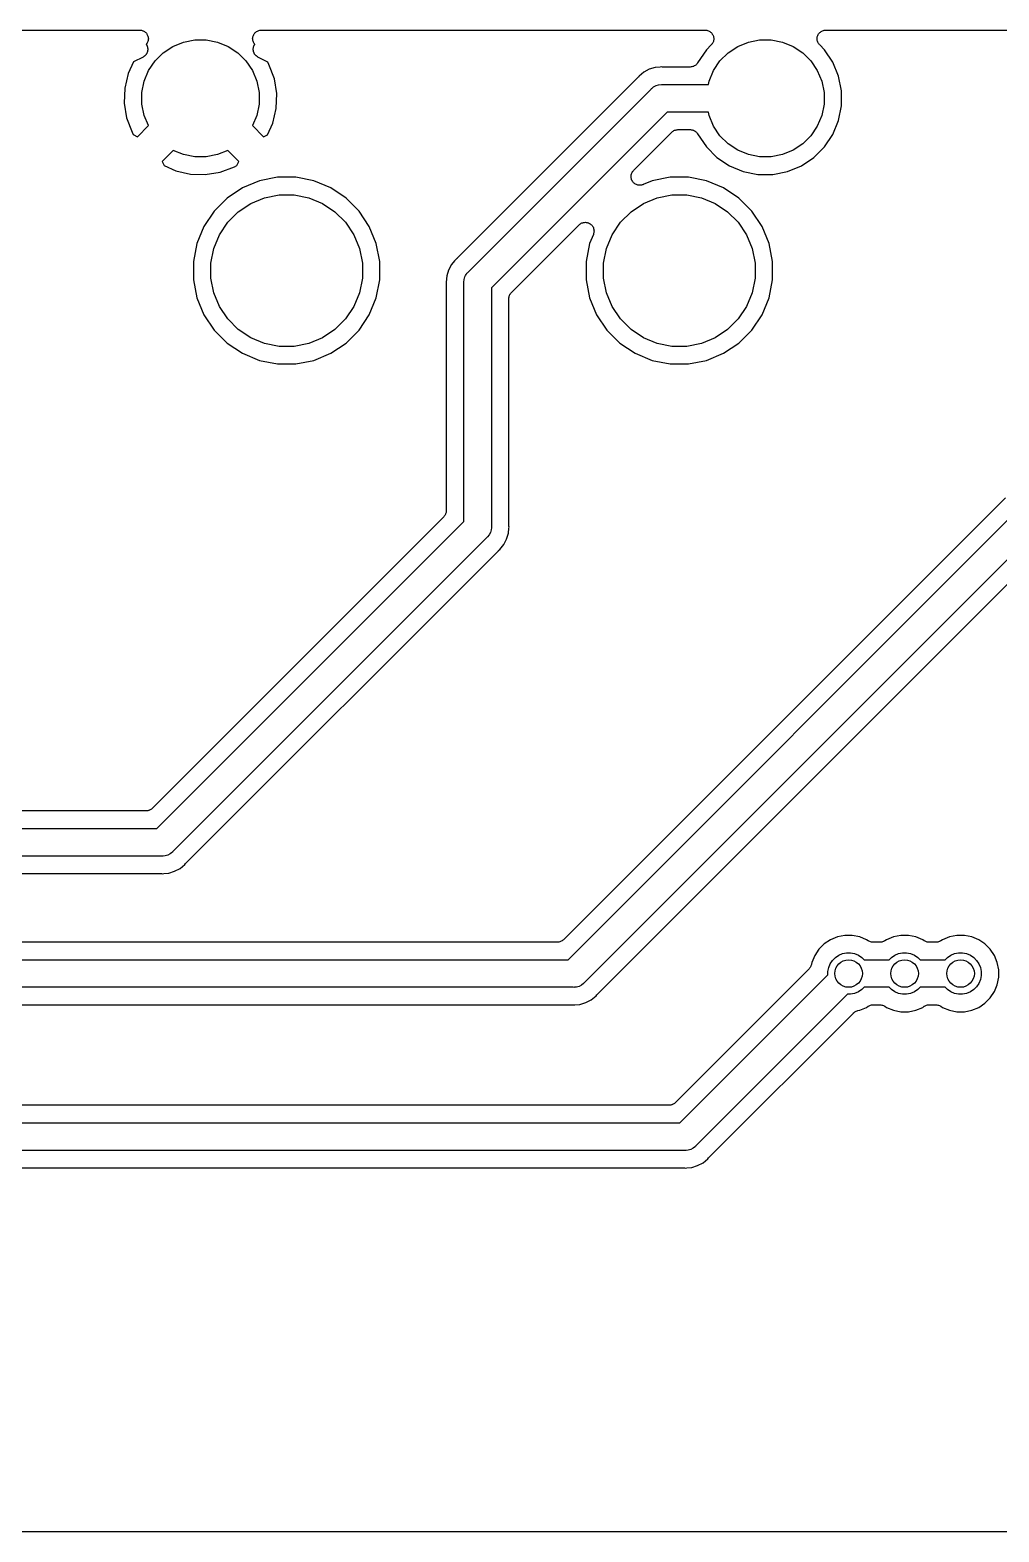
# Model space of a CAD drawing. Extents: x 76.5 to 144, y -85.9 to -59.9.
# Drawn here: x 113.64 to 127.7, y -85.9 to -64.1 of the extents above; entities that cross this region are included whole.
import ezdxf

# ---------------------------------------------------------------- set-up
doc = ezdxf.new("R2010")
doc.units = 0
doc.layers.add('BLACK', color=7, linetype='CONTINUOUS')

msp = doc.modelspace()

# ---------------------------------------------------------------- linework, layer by layer
at = {"layer": 'BLACK', "linetype": 'CONTINUOUS'}
for p, q in [((112.487, -64.103), (115.226, -64.103)), ((115.226, -64.103), (115.227, -64.103)), ((115.227, -64.103), (115.227, -64.103)), ((115.227, -64.103), (115.227, -64.103)), ((115.227, -64.103), (115.227, -64.103)), ((115.227, -64.103), (115.24, -64.1044)), ((115.24, -64.1044), (115.252, -64.1057)), ((115.252, -64.1057), (115.252, -64.1058)), ((115.252, -64.1058), (115.252, -64.1058)), ((115.252, -64.1058), (115.264, -64.1095)), ((115.264, -64.1095), (115.275, -64.1131)), ((115.275, -64.1131), (115.275, -64.1132)), ((115.275, -64.1132), (115.276, -64.1133)), ((115.276, -64.1133), (115.286, -64.1192)), ((115.286, -64.1192), (115.297, -64.125)), ((115.297, -64.125), (115.297, -64.1251)), ((115.297, -64.1251), (115.297, -64.1252)), ((115.297, -64.1252), (115.307, -64.1332)), ((115.307, -64.1332), (115.316, -64.1408)), ((115.316, -64.1408), (115.316, -64.141)), ((115.316, -64.141), (115.316, -64.1411)), ((115.316, -64.1411), (115.324, -64.1507)), ((115.324, -64.1507), (115.332, -64.1601)), ((115.337, -64.2901), (115.331, -64.3006)), ((115.332, -64.1601), (115.332, -64.1603)), ((115.332, -64.1603), (115.332, -64.1605)), ((115.332, -64.1605), (115.337, -64.1712)), ((115.337, -64.1712), (115.343, -64.182)), ((115.343, -64.2792), (115.337, -64.2901)), ((115.343, -64.182), (115.343, -64.1822)), ((115.343, -64.1822), (115.343, -64.1824)), ((115.343, -64.1824), (115.347, -64.1941)), ((115.346, -64.2674), (115.343, -64.2788)), ((115.343, -64.2788), (115.343, -64.279)), ((115.343, -64.279), (115.343, -64.2792)), ((115.35, -64.2555), (115.346, -64.2674)), ((115.347, -64.1941), (115.35, -64.2058)), ((115.35, -64.2058), (115.35, -64.206)), ((115.35, -64.206), (115.35, -64.2062)), ((115.35, -64.2062), (115.351, -64.2183)), ((115.351, -64.2431), (115.35, -64.2551)), ((115.35, -64.2551), (115.35, -64.2553)), ((115.35, -64.2553), (115.35, -64.2555)), ((115.351, -64.2183), (115.353, -64.2304)), ((115.353, -64.2309), (115.351, -64.2431)), ((115.353, -64.2304), (115.353, -64.2307)), ((115.353, -64.2307), (115.353, -64.2309)), ((115.707, -64.3407), (115.862, -64.2767)), ((115.862, -64.2767), (116.026, -64.244)), ((116.026, -64.244), (116.194, -64.244)), ((116.194, -64.244), (116.358, -64.2767)), ((116.358, -64.2767), (116.513, -64.3407)), ((116.867, -64.2287), (116.869, -64.2166)), ((116.867, -64.2289), (116.867, -64.2287)), ((116.867, -64.2291), (116.867, -64.2289)), ((116.869, -64.2412), (116.867, -64.2291)), ((116.869, -64.2166), (116.87, -64.2045)), ((116.87, -64.2534), (116.869, -64.2412)), ((116.87, -64.204), (116.874, -64.1925)), ((116.87, -64.2043), (116.87, -64.204)), ((116.87, -64.2045), (116.87, -64.2043)), ((116.87, -64.2536), (116.87, -64.2534)), ((116.87, -64.2538), (116.87, -64.2536)), ((116.873, -64.2653), (116.87, -64.2538)), ((116.877, -64.2772), (116.873, -64.2653)), ((116.874, -64.1925), (116.877, -64.1808)), ((116.877, -64.1806), (116.878, -64.1804)), ((116.877, -64.1808), (116.877, -64.1806)), ((116.877, -64.2774), (116.877, -64.2772)), ((116.877, -64.2776), (116.877, -64.2774)), ((116.882, -64.2884), (116.877, -64.2776)), ((116.878, -64.1804), (116.883, -64.1697)), ((116.888, -64.2992), (116.882, -64.2884)), ((116.883, -64.1697), (116.889, -64.159)), ((116.889, -64.1586), (116.897, -64.1492)), ((116.889, -64.1588), (116.889, -64.1586)), ((116.889, -64.159), (116.889, -64.1588)), ((116.897, -64.1492), (116.905, -64.1399)), ((116.905, -64.1396), (116.915, -64.1319)), ((116.905, -64.1397), (116.905, -64.1396)), ((116.905, -64.1399), (116.905, -64.1397)), ((116.915, -64.1319), (116.924, -64.1242)), ((116.924, -64.1241), (116.925, -64.124)), ((116.924, -64.1242), (116.924, -64.1241)), ((116.925, -64.124), (116.935, -64.1183)), ((116.935, -64.1183), (116.946, -64.1126)), ((116.946, -64.1124), (116.958, -64.109)), ((116.946, -64.1125), (116.946, -64.1124)), ((116.946, -64.1126), (116.946, -64.1125)), ((116.958, -64.109), (116.97, -64.1054)), ((116.97, -64.1053), (116.982, -64.1042)), ((116.97, -64.1054), (116.97, -64.1053)), ((116.97, -64.1054), (116.97, -64.1054)), ((116.982, -64.1042), (116.994, -64.103)), ((116.994, -64.103), (123.433, -64.103)), ((123.433, -64.103), (123.434, -64.103)), ((123.434, -64.103), (123.434, -64.103)), ((123.434, -64.103), (123.434, -64.103)), ((123.434, -64.103), (123.435, -64.103)), ((123.435, -64.103), (123.447, -64.1044)), ((123.447, -64.1044), (123.459, -64.1057)), ((123.459, -64.1057), (123.459, -64.1058)), ((123.459, -64.1058), (123.46, -64.1058)), ((123.46, -64.1058), (123.471, -64.1095)), ((123.471, -64.1095), (123.483, -64.1131)), ((123.483, -64.1131), (123.483, -64.1132)), ((123.483, -64.1132), (123.483, -64.1133)), ((123.483, -64.1133), (123.494, -64.1192)), ((123.494, -64.1192), (123.504, -64.125)), ((123.504, -64.125), (123.505, -64.1251)), ((123.505, -64.1251), (123.505, -64.1252)), ((123.505, -64.1252), (123.514, -64.133)), ((123.514, -64.133), (123.524, -64.1408)), ((123.524, -64.1408), (123.524, -64.141)), ((123.524, -64.141), (123.524, -64.1411)), ((123.524, -64.1411), (123.531, -64.1505)), ((123.531, -64.1505), (123.539, -64.1601)), ((123.539, -64.1601), (123.539, -64.1603)), ((123.539, -64.1603), (123.539, -64.1605)), ((123.539, -64.1605), (123.545, -64.1712)), ((123.544, -64.2901), (123.539, -64.3006)), ((123.55, -64.2792), (123.544, -64.2901)), ((123.545, -64.1712), (123.551, -64.182)), ((123.554, -64.2673), (123.55, -64.2788)), ((123.55, -64.2788), (123.55, -64.279)), ((123.55, -64.279), (123.55, -64.2792)), ((123.551, -64.182), (123.551, -64.1822)), ((123.551, -64.1822), (123.551, -64.1824)), ((123.551, -64.1824), (123.554, -64.1941)), ((123.554, -64.1941), (123.558, -64.2058)), ((123.558, -64.2555), (123.554, -64.2673)), ((123.558, -64.2058), (123.558, -64.206)), ((123.558, -64.206), (123.558, -64.2062)), ((123.558, -64.2062), (123.559, -64.2183)), ((123.559, -64.243), (123.558, -64.2551)), ((123.558, -64.2551), (123.558, -64.2553)), ((123.558, -64.2553), (123.558, -64.2555)), ((123.559, -64.2183), (123.56, -64.2304)), ((123.56, -64.2309), (123.559, -64.243)), ((123.56, -64.2304), (123.56, -64.2307)), ((123.56, -64.2307), (123.56, -64.2309)), ((123.907, -64.3407), (124.062, -64.2767)), ((124.062, -64.2767), (124.226, -64.244)), ((124.226, -64.244), (124.394, -64.244)), ((124.394, -64.244), (124.558, -64.2767)), ((124.558, -64.2767), (124.713, -64.3407)), ((125.06, -64.2287), (125.061, -64.2166)), ((125.06, -64.2289), (125.06, -64.2287)), ((125.06, -64.2291), (125.06, -64.2289)), ((125.061, -64.2412), (125.06, -64.2291)), ((125.061, -64.2166), (125.062, -64.2045)), ((125.062, -64.2534), (125.061, -64.2412)), ((125.062, -64.2045), (125.063, -64.2043)), ((125.062, -64.2536), (125.062, -64.2534)), ((125.062, -64.2538), (125.062, -64.2536)), ((125.066, -64.2653), (125.062, -64.2538)), ((125.063, -64.204), (125.066, -64.1925)), ((125.063, -64.2043), (125.063, -64.204)), ((125.066, -64.1925), (125.07, -64.1808)), ((125.069, -64.2772), (125.066, -64.2653)), ((125.069, -64.2774), (125.069, -64.2772)), ((125.069, -64.2776), (125.069, -64.2774)), ((125.075, -64.2884), (125.069, -64.2776)), ((125.07, -64.1804), (125.076, -64.1697)), ((125.07, -64.1806), (125.07, -64.1804)), ((125.07, -64.1808), (125.07, -64.1806)), ((125.08, -64.2992), (125.075, -64.2884)), ((125.076, -64.1697), (125.082, -64.159)), ((125.082, -64.1586), (125.09, -64.1492)), ((125.082, -64.1588), (125.082, -64.1586)), ((125.082, -64.159), (125.082, -64.1588)), ((125.09, -64.1492), (125.097, -64.1399)), ((125.097, -64.1399), (125.098, -64.1397)), ((125.098, -64.1396), (125.107, -64.1319)), ((125.098, -64.1397), (125.098, -64.1396)), ((125.107, -64.1319), (125.117, -64.1242)), ((125.117, -64.124), (125.128, -64.1183)), ((125.117, -64.1241), (125.117, -64.124)), ((125.117, -64.1242), (125.117, -64.1241)), ((125.128, -64.1183), (125.139, -64.1126)), ((125.139, -64.1124), (125.151, -64.109)), ((125.139, -64.1125), (125.139, -64.1124)), ((125.139, -64.1126), (125.139, -64.1125)), ((125.151, -64.109), (125.162, -64.1054)), ((125.162, -64.1054), (125.163, -64.1053)), ((125.162, -64.1054), (125.162, -64.1054)), ((125.163, -64.1053), (125.175, -64.1042)), ((125.175, -64.1042), (125.187, -64.103)), ((125.187, -64.103), (127.926, -64.103)), ((115.276, -64.4943), (115.137, -64.5662)), ((115.282, -64.4907), (115.276, -64.4943)), ((115.288, -64.4875), (115.282, -64.4907)), ((115.292, -64.4839), (115.288, -64.4875)), ((115.297, -64.4808), (115.292, -64.4839)), ((115.302, -64.4762), (115.297, -64.4808)), ((115.307, -64.4719), (115.302, -64.4762)), ((115.311, -64.4675), (115.307, -64.4719)), ((115.315, -64.4636), (115.311, -64.4675)), ((115.319, -64.4581), (115.315, -64.4636)), ((115.323, -64.4529), (115.319, -64.4581)), ((115.331, -64.301), (115.323, -64.3104)), ((115.323, -64.3104), (115.323, -64.3105)), ((115.323, -64.3105), (115.324, -64.3123)), ((115.326, -64.4479), (115.323, -64.4529)), ((115.324, -64.3123), (115.328, -64.3183)), ((115.329, -64.4432), (115.326, -64.4479)), ((115.328, -64.3183), (115.331, -64.324)), ((115.332, -64.437), (115.329, -64.4432)), ((115.331, -64.3006), (115.331, -64.3008)), ((115.331, -64.3008), (115.331, -64.301)), ((115.331, -64.324), (115.333, -64.3293)), ((115.335, -64.4311), (115.332, -64.437)), ((115.333, -64.3293), (115.336, -64.3343)), ((115.337, -64.4257), (115.335, -64.4311)), ((115.336, -64.3343), (115.338, -64.3408)), ((115.339, -64.4205), (115.337, -64.4257)), ((115.338, -64.3408), (115.34, -64.3471)), ((115.34, -64.4139), (115.339, -64.4205)), ((115.34, -64.3471), (115.341, -64.3527)), ((115.342, -64.4075), (115.34, -64.4139)), ((115.341, -64.3527), (115.343, -64.3581)), ((115.343, -64.4018), (115.342, -64.4075)), ((115.343, -64.3581), (115.343, -64.3648)), ((115.343, -64.3648), (115.344, -64.3715)), ((115.344, -64.3962), (115.343, -64.4018)), ((115.344, -64.3715), (115.344, -64.3772)), ((115.344, -64.3772), (115.345, -64.3828)), ((115.345, -64.3828), (115.344, -64.3895)), ((115.344, -64.3895), (115.344, -64.3962)), ((115.45, -64.5522), (115.568, -64.4338)), ((115.568, -64.4338), (115.707, -64.3407)), ((116.513, -64.3407), (116.652, -64.4338)), ((116.652, -64.4338), (116.77, -64.5522)), ((116.875, -64.3811), (116.876, -64.3754)), ((116.876, -64.3878), (116.875, -64.3811)), ((116.876, -64.3697), (116.877, -64.3631)), ((116.876, -64.3754), (116.876, -64.3697)), ((116.876, -64.3945), (116.876, -64.3878)), ((116.877, -64.4001), (116.876, -64.3945)), ((116.877, -64.3631), (116.878, -64.3564)), ((116.877, -64.4057), (116.877, -64.4001)), ((116.879, -64.4122), (116.877, -64.4057)), ((116.878, -64.3564), (116.879, -64.3509)), ((116.879, -64.3509), (116.88, -64.3454)), ((116.881, -64.4188), (116.879, -64.4122)), ((116.88, -64.3454), (116.883, -64.3391)), ((116.883, -64.424), (116.881, -64.4188)), ((116.883, -64.3391), (116.885, -64.3327)), ((116.885, -64.4295), (116.883, -64.424)), ((116.885, -64.3327), (116.888, -64.3277)), ((116.888, -64.4354), (116.885, -64.4295)), ((116.888, -64.2993), (116.888, -64.2992)), ((116.888, -64.2995), (116.888, -64.2993)), ((116.896, -64.309), (116.888, -64.2995)), ((116.888, -64.3277), (116.89, -64.3224)), ((116.89, -64.4416), (116.888, -64.4354)), ((116.89, -64.3224), (116.893, -64.3168)), ((116.893, -64.4464), (116.89, -64.4416)), ((116.893, -64.3168), (116.897, -64.3109)), ((116.896, -64.4514), (116.893, -64.4464)), ((116.897, -64.3104), (116.896, -64.309)), ((116.9, -64.4566), (116.896, -64.4514)), ((116.897, -64.3109), (116.897, -64.3104)), ((116.904, -64.4622), (116.9, -64.4566)), ((116.908, -64.4662), (116.904, -64.4622)), ((116.912, -64.4707), (116.908, -64.4662)), ((116.917, -64.475), (116.912, -64.4707)), ((116.922, -64.4797), (116.917, -64.475)), ((116.926, -64.4829), (116.922, -64.4797)), ((116.931, -64.4865), (116.926, -64.4829)), ((116.937, -64.4898), (116.931, -64.4865)), ((116.942, -64.4935), (116.937, -64.4898)), ((116.944, -64.4943), (116.942, -64.4935)), ((117.087, -64.5682), (116.944, -64.4943)), ((123.452, -64.3902), (123.326, -64.5799)), ((123.523, -64.3198), (123.452, -64.3902)), ((123.531, -64.3104), (123.523, -64.3198)), ((123.538, -64.301), (123.531, -64.3104)), ((123.539, -64.3006), (123.538, -64.3008)), ((123.538, -64.3008), (123.538, -64.301)), ((123.65, -64.5522), (123.768, -64.4338)), ((123.768, -64.4338), (123.907, -64.3407)), ((124.713, -64.3407), (124.852, -64.4338)), ((124.852, -64.4338), (124.97, -64.5522)), ((125.081, -64.2993), (125.08, -64.2992)), ((125.081, -64.2995), (125.081, -64.2993)), ((125.088, -64.309), (125.081, -64.2995)), ((125.096, -64.3185), (125.088, -64.309)), ((125.096, -64.3188), (125.096, -64.3185)), ((125.096, -64.3189), (125.096, -64.3188)), ((125.097, -64.3198), (125.096, -64.3189)), ((125.096, -64.3189), (125.096, -64.3189)), ((125.168, -64.3902), (125.097, -64.3198)), ((125.288, -64.5711), (125.168, -64.3902)), ((115.137, -64.5662), (115.06, -64.7355)), ((115.293, -64.8461), (115.357, -64.6914)), ((115.357, -64.6914), (115.45, -64.5522)), ((116.77, -64.5522), (116.863, -64.6914)), ((116.863, -64.6914), (116.927, -64.8461)), ((117.104, -64.6014), (117.087, -64.5682)), ((117.182, -64.8089), (117.104, -64.6014)), ((122.546, -64.7147), (122.476, -64.7714)), ((122.624, -64.6725), (122.546, -64.7147)), ((122.71, -64.6466), (122.624, -64.6725)), ((122.783, -64.6394), (122.71, -64.6466)), ((122.799, -64.6378), (122.783, -64.6394)), ((122.815, -64.6394), (122.799, -64.6378)), ((122.82, -64.6394), (122.815, -64.6394)), ((122.826, -64.64), (122.82, -64.6394)), ((122.828, -64.64), (122.826, -64.64)), ((123.218, -64.64), (122.828, -64.64)), ((123.23, -64.6388), (123.218, -64.64)), ((123.242, -64.6378), (123.23, -64.6388)), ((123.243, -64.6376), (123.242, -64.6376)), ((123.242, -64.6376), (123.242, -64.6378)), ((123.254, -64.6342), (123.243, -64.6376)), ((123.266, -64.6308), (123.254, -64.6342)), ((123.267, -64.6304), (123.266, -64.6306)), ((123.266, -64.6306), (123.266, -64.6308)), ((123.277, -64.6248), (123.267, -64.6304)), ((123.288, -64.6194), (123.277, -64.6248)), ((123.289, -64.6188), (123.288, -64.6191)), ((123.288, -64.6191), (123.288, -64.6194)), ((123.298, -64.6113), (123.289, -64.6188)), ((123.307, -64.6039), (123.298, -64.6113)), ((123.308, -64.6031), (123.307, -64.6035)), ((123.307, -64.6035), (123.307, -64.6039)), ((123.315, -64.594), (123.308, -64.6031)), ((123.323, -64.585), (123.315, -64.594)), ((123.324, -64.584), (123.323, -64.5845)), ((123.323, -64.5845), (123.323, -64.585)), ((123.326, -64.5799), (123.324, -64.584)), ((123.493, -64.8461), (123.557, -64.6914)), ((123.557, -64.6914), (123.65, -64.5522)), ((124.97, -64.5522), (125.063, -64.6914)), ((125.063, -64.6914), (125.127, -64.8461)), ((125.372, -64.772), (125.288, -64.5711)), ((115.06, -64.7355), (115.01, -64.9471)), ((115.26, -65.0103), (115.293, -64.8461)), ((116.927, -64.8461), (116.96, -65.0103)), ((117.217, -65.0235), (117.182, -64.8089)), ((122.458, -64.7932), (119.831, -67.4198)), ((122.461, -64.789), (122.458, -64.7932)), ((122.465, -64.7853), (122.461, -64.789)), ((122.466, -64.7839), (122.465, -64.7853)), ((122.476, -64.7714), (122.466, -64.7839)), ((122.657, -64.9519), (122.666, -64.9448)), ((122.666, -64.9448), (122.687, -64.9269)), ((122.687, -64.9269), (122.722, -64.9083)), ((122.722, -64.9083), (122.76, -64.8969)), ((122.76, -64.8969), (122.799, -64.893)), ((122.799, -64.893), (122.809, -64.894)), ((122.809, -64.894), (123.483, -64.894)), ((123.483, -64.894), (123.493, -64.8461)), ((125.127, -64.8461), (125.16, -65.0103)), ((125.414, -64.9853), (125.372, -64.772)), ((115.01, -64.9471), (115.003, -65.1645)), ((115.26, -65.1777), (115.26, -65.0103)), ((116.96, -65.0103), (116.96, -65.1777)), ((117.21, -65.2409), (117.217, -65.0235)), ((119.998, -67.6126), (122.651, -64.9595)), ((122.651, -64.9595), (122.657, -64.9519)), ((125.16, -65.0103), (125.16, -65.1777)), ((125.414, -65.2027), (125.414, -64.9853)), ((115.003, -65.1645), (115.038, -65.3791)), ((115.038, -65.3791), (115.116, -65.5866)), ((115.293, -65.3419), (115.26, -65.1777)), ((115.354, -65.4906), (115.293, -65.3419)), ((116.927, -65.3419), (116.866, -65.4906)), ((116.96, -65.1777), (116.927, -65.3419)), ((117.16, -65.4525), (117.21, -65.2409)), ((122.882, -65.294), (120.332, -67.8438)), ((123.483, -65.294), (122.882, -65.294)), ((123.493, -65.3419), (123.483, -65.294)), ((123.557, -65.4966), (123.493, -65.3419)), ((125.127, -65.3419), (125.063, -65.4966)), ((125.16, -65.1777), (125.127, -65.3419)), ((125.372, -65.416), (125.414, -65.2027)), ((115.116, -65.5866), (115.133, -65.6198)), ((115.194, -65.651), (115.354, -65.4906)), ((116.866, -65.4906), (117.026, -65.651)), ((117.083, -65.6218), (117.16, -65.4525)), ((122.396, -66.139), (122.95, -65.5852)), ((122.95, -65.5849), (122.951, -65.584)), ((122.95, -65.5852), (122.95, -65.5849)), ((122.95, -65.5849), (122.95, -65.5849)), ((122.95, -65.5849), (122.95, -65.5849)), ((122.951, -65.584), (122.96, -65.5766)), ((122.96, -65.5766), (122.969, -65.5692)), ((122.969, -65.5692), (122.97, -65.5689)), ((122.97, -65.5685), (122.981, -65.5631)), ((122.97, -65.5689), (122.97, -65.5685)), ((122.981, -65.5631), (122.991, -65.5576)), ((122.991, -65.5576), (122.992, -65.5574)), ((122.992, -65.5571), (123.004, -65.5538)), ((122.992, -65.5574), (122.992, -65.5571)), ((123.004, -65.5538), (123.015, -65.5504)), ((123.015, -65.5504), (123.016, -65.5504)), ((123.016, -65.5502), (123.028, -65.5491)), ((123.016, -65.5504), (123.016, -65.5502)), ((123.028, -65.5491), (123.04, -65.548)), ((123.04, -65.548), (123.218, -65.548)), ((123.218, -65.548), (123.219, -65.548)), ((123.219, -65.548), (123.219, -65.548)), ((123.219, -65.548), (123.219, -65.548)), ((123.219, -65.548), (123.22, -65.548)), ((123.22, -65.548), (123.232, -65.5493)), ((123.232, -65.5493), (123.244, -65.5505)), ((123.244, -65.5505), (123.244, -65.5507)), ((123.244, -65.5507), (123.245, -65.5508)), ((123.245, -65.5508), (123.256, -65.5544)), ((123.256, -65.5544), (123.267, -65.5578)), ((123.267, -65.5578), (123.268, -65.5581)), ((123.268, -65.5581), (123.268, -65.5583)), ((123.268, -65.5583), (123.279, -65.564)), ((123.279, -65.564), (123.289, -65.5696)), ((123.289, -65.5696), (123.289, -65.5699)), ((123.289, -65.5699), (123.29, -65.5702)), ((123.29, -65.5702), (123.299, -65.5778)), ((123.299, -65.5778), (123.308, -65.5853)), ((123.308, -65.5853), (123.309, -65.5858)), ((123.309, -65.5858), (123.309, -65.5861)), ((123.309, -65.5861), (123.316, -65.5954)), ((123.316, -65.5954), (123.324, -65.6045)), ((123.65, -65.6358), (123.557, -65.4966)), ((125.063, -65.4966), (124.97, -65.6358)), ((125.288, -65.6169), (125.372, -65.416)), ((115.133, -65.6198), (115.194, -65.651)), ((117.026, -65.651), (117.083, -65.6218)), ((123.324, -65.6045), (123.324, -65.605)), ((123.324, -65.605), (123.325, -65.6055)), ((123.325, -65.6055), (123.326, -65.6091)), ((123.326, -65.6091), (123.452, -65.7978)), ((123.452, -65.7978), (123.606, -65.9515)), ((123.768, -65.7542), (123.65, -65.6358)), ((123.907, -65.8473), (123.768, -65.7542)), ((124.852, -65.7542), (124.713, -65.8473)), ((124.97, -65.6358), (124.852, -65.7542)), ((125.069, -65.8963), (125.168, -65.7978)), ((125.168, -65.7978), (125.288, -65.6169)), ((115.713, -65.8498), (115.553, -66.0102)), ((115.553, -66.0102), (115.582, -66.0667)), ((115.862, -65.9113), (115.713, -65.8498)), ((116.026, -65.944), (115.862, -65.9113)), ((116.194, -65.944), (116.026, -65.944)), ((116.358, -65.9113), (116.194, -65.944)), ((116.507, -65.8498), (116.358, -65.9113)), ((116.667, -66.0102), (116.507, -65.8498)), ((116.636, -66.0707), (116.667, -66.0102)), ((123.606, -65.9515), (123.787, -66.0724)), ((124.062, -65.9113), (123.907, -65.8473)), ((124.226, -65.944), (124.062, -65.9113)), ((124.394, -65.944), (124.226, -65.944)), ((124.558, -65.9113), (124.394, -65.944)), ((124.713, -65.8473), (124.558, -65.9113)), ((124.833, -66.0724), (125.014, -65.9515)), ((125.014, -65.9515), (125.069, -65.8963)), ((125.069, -65.8963), (125.069, -65.8963)), ((115.582, -66.0667), (115.751, -66.1438)), ((115.751, -66.1438), (115.963, -66.1936)), ((115.963, -66.1936), (116.18, -66.2011)), ((116.18, -66.2011), (116.395, -66.1661)), ((116.395, -66.1661), (116.603, -66.0884)), ((116.603, -66.0884), (116.636, -66.0707)), ((117.227, -66.24), (116.965, -66.292)), ((117.493, -66.24), (117.227, -66.24)), ((117.755, -66.292), (117.493, -66.24)), ((122.359, -66.2281), (122.36, -66.2162)), ((122.359, -66.2282), (122.359, -66.2281)), ((122.359, -66.2283), (122.359, -66.2282)), ((122.36, -66.24), (122.359, -66.2283)), ((122.36, -66.2162), (122.361, -66.2037)), ((122.361, -66.2528), (122.36, -66.24)), ((122.361, -66.2035), (122.365, -66.1914)), ((122.361, -66.2036), (122.361, -66.2035)), ((122.361, -66.2037), (122.361, -66.2036)), ((122.361, -66.2529), (122.361, -66.2528)), ((122.361, -66.253), (122.361, -66.2529)), ((122.365, -66.2644), (122.361, -66.253)), ((122.365, -66.1914), (122.369, -66.18)), ((122.369, -66.1798), (122.375, -66.1686)), ((122.369, -66.1799), (122.369, -66.1798)), ((122.369, -66.18), (122.369, -66.1799)), ((122.375, -66.1686), (122.38, -66.1581)), ((122.38, -66.158), (122.388, -66.1485)), ((122.38, -66.1581), (122.38, -66.158)), ((122.38, -66.1581), (122.38, -66.1581)), ((122.388, -66.1485), (122.396, -66.139)), ((122.927, -66.24), (122.665, -66.292)), ((123.193, -66.24), (122.927, -66.24)), ((123.455, -66.292), (123.193, -66.24)), ((123.787, -66.0724), (123.988, -66.1556)), ((123.988, -66.1556), (124.201, -66.198)), ((124.201, -66.198), (124.419, -66.198)), ((124.419, -66.198), (124.632, -66.1556)), ((124.632, -66.1556), (124.833, -66.0724)), ((116.719, -66.3941), (116.497, -66.5423)), ((116.965, -66.292), (116.719, -66.3941)), ((118.001, -66.3941), (117.755, -66.292)), ((118.223, -66.5423), (118.001, -66.3941)), ((122.368, -66.2766), (122.365, -66.2644)), ((122.368, -66.2767), (122.368, -66.2766)), ((122.368, -66.2768), (122.368, -66.2767)), ((122.374, -66.2878), (122.368, -66.2768)), ((122.38, -66.2985), (122.374, -66.2878)), ((122.38, -66.2986), (122.38, -66.2985)), ((122.38, -66.2987), (122.38, -66.2986)), ((122.388, -66.3088), (122.38, -66.2987)), ((122.395, -66.3178), (122.388, -66.3088)), ((122.395, -66.3179), (122.395, -66.3178)), ((122.395, -66.318), (122.395, -66.3179)), ((122.405, -66.326), (122.395, -66.318)), ((122.414, -66.3337), (122.405, -66.326)), ((122.414, -66.3338), (122.414, -66.3337)), ((122.425, -66.3397), (122.414, -66.3338)), ((122.414, -66.3338), (122.414, -66.3338)), ((122.436, -66.3456), (122.425, -66.3397)), ((122.436, -66.3457), (122.436, -66.3456)), ((122.436, -66.3456), (122.436, -66.3456)), ((122.448, -66.3494), (122.436, -66.3457)), ((122.46, -66.3531), (122.448, -66.3494)), ((122.472, -66.3545), (122.46, -66.3531)), ((122.46, -66.3531), (122.46, -66.3531)), ((122.46, -66.3531), (122.46, -66.3531)), ((122.484, -66.3558), (122.472, -66.3545)), ((122.485, -66.3558), (122.484, -66.3558)), ((122.484, -66.3558), (122.484, -66.3558)), ((122.497, -66.3547), (122.485, -66.3558)), ((122.509, -66.3537), (122.497, -66.3547)), ((122.521, -66.3503), (122.509, -66.3536)), ((122.509, -66.3536), (122.509, -66.3536)), ((122.509, -66.3536), (122.509, -66.3537)), ((122.533, -66.3468), (122.521, -66.3503)), ((122.534, -66.3461), (122.533, -66.3467)), ((122.533, -66.3467), (122.533, -66.3467)), ((122.533, -66.3467), (122.533, -66.3467)), ((122.533, -66.3467), (122.533, -66.3468)), ((122.665, -66.292), (122.534, -66.3461)), ((123.701, -66.3941), (123.455, -66.292)), ((123.923, -66.5423), (123.701, -66.3941)), ((116.497, -66.5423), (116.308, -66.7309)), ((116.659, -66.7396), (116.839, -66.6192)), ((116.839, -66.6192), (117.039, -66.5363)), ((117.039, -66.5363), (117.252, -66.494)), ((117.252, -66.494), (117.468, -66.494)), ((117.468, -66.494), (117.681, -66.5363)), ((117.681, -66.5363), (117.881, -66.6192)), ((117.881, -66.6192), (118.061, -66.7396)), ((118.412, -66.7309), (118.223, -66.5423)), ((122.359, -66.7396), (122.539, -66.6192)), ((122.539, -66.6192), (122.739, -66.5363)), ((122.739, -66.5363), (122.952, -66.494)), ((122.952, -66.494), (123.168, -66.494)), ((123.168, -66.494), (123.381, -66.5363)), ((123.381, -66.5363), (123.581, -66.6192)), ((123.581, -66.6192), (123.761, -66.7396)), ((124.112, -66.7309), (123.923, -66.5423)), ((116.308, -66.7309), (116.16, -66.9526)), ((116.385, -67.073), (116.506, -66.8928)), ((116.506, -66.8928), (116.659, -66.7396)), ((118.061, -66.7396), (118.214, -66.8928)), ((118.214, -66.8928), (118.335, -67.073)), ((118.56, -66.9526), (118.412, -66.7309)), ((121.637, -66.9077), (121.647, -66.902)), ((121.647, -66.902), (121.648, -66.902)), ((121.648, -66.9019), (121.659, -66.8985)), ((121.648, -66.902), (121.648, -66.9019)), ((121.659, -66.8985), (121.671, -66.8951)), ((121.671, -66.895), (121.684, -66.894)), ((121.671, -66.8951), (121.671, -66.895)), ((121.671, -66.8951), (121.671, -66.8951)), ((121.684, -66.894), (121.696, -66.8929)), ((121.696, -66.8929), (121.696, -66.8929)), ((121.696, -66.8929), (121.696, -66.8929)), ((121.696, -66.8929), (121.709, -66.8942)), ((121.709, -66.8942), (121.721, -66.8955)), ((121.721, -66.8955), (121.721, -66.8955)), ((121.721, -66.8955), (121.721, -66.8956)), ((121.721, -66.8956), (121.733, -66.8993)), ((121.733, -66.8993), (121.744, -66.9029)), ((121.744, -66.9029), (121.744, -66.9029)), ((121.744, -66.9029), (121.744, -66.903)), ((121.744, -66.903), (121.755, -66.9088)), ((122.085, -67.073), (122.206, -66.8928)), ((122.206, -66.8928), (122.359, -66.7396)), ((123.761, -66.7396), (123.914, -66.8928)), ((123.914, -66.8928), (124.035, -67.073)), ((124.26, -66.9526), (124.112, -66.7309)), ((116.16, -66.9526), (116.058, -67.1991)), ((116.302, -67.2731), (116.385, -67.073)), ((118.335, -67.073), (118.418, -67.2731)), ((118.662, -67.1991), (118.56, -66.9526)), ((120.623, -67.9119), (121.605, -66.9301)), ((121.605, -66.9301), (121.606, -66.929)), ((121.606, -66.9288), (121.616, -66.9211)), ((121.606, -66.929), (121.606, -66.9288)), ((121.606, -66.929), (121.606, -66.929)), ((121.606, -66.929), (121.606, -66.929)), ((121.616, -66.9211), (121.625, -66.9135)), ((121.625, -66.9135), (121.626, -66.9134)), ((121.626, -66.9134), (121.637, -66.9077)), ((121.626, -66.9134), (121.626, -66.9134)), ((121.755, -66.9088), (121.766, -66.9147)), ((121.812, -67.0685), (121.758, -67.1991)), ((121.766, -66.9147), (121.766, -66.9148)), ((121.766, -66.9148), (121.766, -66.9148)), ((121.766, -66.9148), (121.776, -66.9227)), ((121.776, -66.9227), (121.785, -66.9305)), ((121.785, -66.9305), (121.785, -66.9306)), ((121.785, -66.9306), (121.785, -66.9307)), ((121.785, -66.9307), (121.793, -66.9405)), ((121.793, -66.9405), (121.801, -66.9498)), ((121.801, -66.9498), (121.801, -66.9499)), ((121.801, -66.9499), (121.801, -66.95)), ((121.801, -66.95), (121.807, -66.961)), ((121.807, -66.961), (121.812, -66.9717)), ((121.812, -66.9717), (121.812, -66.9718)), ((121.812, -66.9718), (121.812, -66.9719)), ((121.812, -66.9719), (121.816, -66.9833)), ((121.816, -67.0564), (121.812, -67.0685)), ((121.816, -66.9833), (121.819, -66.9954)), ((121.819, -67.045), (121.816, -67.0564)), ((121.819, -66.9954), (121.819, -66.9955)), ((121.819, -66.9955), (121.819, -66.9956)), ((121.819, -66.9956), (121.821, -67.0079)), ((121.821, -67.0328), (121.819, -67.0448)), ((121.819, -67.0448), (121.819, -67.0449)), ((121.819, -67.0449), (121.819, -67.045)), ((121.821, -67.0079), (121.822, -67.0201)), ((121.822, -67.0203), (121.821, -67.0328)), ((121.822, -67.0201), (121.822, -67.0202)), ((121.822, -67.0202), (121.822, -67.0203)), ((122.002, -67.2731), (122.085, -67.073)), ((124.035, -67.073), (124.118, -67.2731)), ((124.362, -67.1991), (124.26, -66.9526)), ((116.058, -67.1991), (116.006, -67.4606)), ((116.26, -67.4857), (116.302, -67.2731)), ((118.418, -67.2731), (118.46, -67.4857)), ((118.714, -67.4606), (118.662, -67.1991)), ((121.758, -67.1991), (121.706, -67.4606)), ((121.96, -67.4857), (122.002, -67.2731)), ((124.118, -67.2731), (124.16, -67.4857)), ((124.414, -67.4606), (124.362, -67.1991)), ((116.006, -67.4606), (116.006, -67.7274)), ((116.26, -67.7023), (116.26, -67.4857)), ((118.46, -67.4857), (118.46, -67.7023)), ((118.714, -67.7274), (118.714, -67.4606)), ((119.753, -67.5076), (119.711, -67.5864)), ((119.799, -67.4509), (119.753, -67.5076)), ((119.809, -67.4384), (119.799, -67.4509)), ((119.799, -67.4509), (119.799, -67.4509)), ((119.822, -67.4282), (119.809, -67.4384)), ((119.826, -67.4244), (119.822, -67.4282)), ((119.83, -67.421), (119.826, -67.4244)), ((119.831, -67.4198), (119.83, -67.421)), ((121.706, -67.4606), (121.706, -67.7274)), ((121.96, -67.7023), (121.96, -67.4857)), ((124.16, -67.4857), (124.16, -67.7023)), ((124.414, -67.7274), (124.414, -67.4606)), ((116.006, -67.7274), (116.058, -67.9889)), ((116.302, -67.9149), (116.26, -67.7023)), ((118.46, -67.7023), (118.418, -67.9149)), ((118.662, -67.9889), (118.714, -67.7274)), ((119.685, -67.672), (119.676, -67.761)), ((119.676, -67.761), (119.677, -67.7771)), ((119.677, -67.7771), (119.678, -67.7789)), ((119.678, -67.7789), (119.677, -67.7842)), ((119.711, -67.5864), (119.685, -67.672)), ((119.931, -67.761), (119.935, -67.7218)), ((119.932, -67.7708), (119.931, -67.761)), ((119.932, -71.2342), (119.932, -67.7708)), ((119.935, -67.7218), (119.946, -67.6841)), ((119.946, -67.6841), (119.956, -67.666)), ((119.956, -67.666), (119.965, -67.6493)), ((119.965, -67.6493), (119.978, -67.6329)), ((119.978, -67.6329), (119.984, -67.6265)), ((119.984, -67.6265), (119.99, -67.6189)), ((119.984, -67.6265), (119.984, -67.6265)), ((119.99, -67.6189), (119.998, -67.6126)), ((121.706, -67.7274), (121.758, -67.9889)), ((122.002, -67.9149), (121.96, -67.7023)), ((124.16, -67.7023), (124.118, -67.9149)), ((124.362, -67.9889), (124.414, -67.7274)), ((116.058, -67.9889), (116.16, -68.2354)), ((116.385, -68.115), (116.302, -67.9149)), ((118.418, -67.9149), (118.335, -68.115)), ((118.56, -68.2354), (118.662, -67.9889)), ((119.677, -67.7842), (119.678, -67.7895)), ((119.678, -67.7895), (119.678, -71.0763)), ((120.332, -67.8438), (120.332, -71.3072)), ((120.586, -67.9999), (120.587, -67.9882)), ((120.587, -67.9882), (120.589, -67.9766)), ((120.589, -67.9753), (120.592, -67.964)), ((120.589, -67.9759), (120.589, -67.9753)), ((120.589, -67.9766), (120.589, -67.9759)), ((120.592, -67.964), (120.596, -67.9529)), ((120.596, -67.9516), (120.602, -67.9413)), ((120.596, -67.9523), (120.596, -67.9516)), ((120.596, -67.9529), (120.596, -67.9523)), ((120.602, -67.9413), (120.607, -67.931)), ((120.607, -67.931), (120.608, -67.9305)), ((120.608, -67.9299), (120.616, -67.9209)), ((120.608, -67.9305), (120.608, -67.9299)), ((120.616, -67.9209), (120.623, -67.9119)), ((121.758, -67.9889), (121.86, -68.2354)), ((122.085, -68.115), (122.002, -67.9149)), ((124.118, -67.9149), (124.035, -68.115)), ((124.26, -68.2354), (124.362, -67.9889)), ((116.506, -68.2952), (116.385, -68.115)), ((118.335, -68.115), (118.214, -68.2952)), ((120.586, -68.0012), (120.586, -67.9999)), ((120.586, -68.0017), (120.586, -68.0012)), ((120.586, -68.0012), (120.586, -68.0012)), ((120.586, -68.0012), (120.586, -68.0012)), ((120.586, -71.2885), (120.586, -68.0017)), ((122.206, -68.2952), (122.085, -68.115)), ((124.035, -68.115), (123.914, -68.2952)), ((116.16, -68.2354), (116.308, -68.4571)), ((116.659, -68.4484), (116.506, -68.2952)), ((118.214, -68.2952), (118.061, -68.4484)), ((118.412, -68.4571), (118.56, -68.2354)), ((121.86, -68.2354), (122.008, -68.4571)), ((122.359, -68.4484), (122.206, -68.2952)), ((123.914, -68.2952), (123.761, -68.4484)), ((124.112, -68.4571), (124.26, -68.2354)), ((116.308, -68.4571), (116.497, -68.6457)), ((116.497, -68.6457), (116.719, -68.7939)), ((116.839, -68.5688), (116.659, -68.4484)), ((117.039, -68.6517), (116.839, -68.5688)), ((117.881, -68.5688), (117.681, -68.6517)), ((118.061, -68.4484), (117.881, -68.5688)), ((118.001, -68.7939), (118.223, -68.6457)), ((118.223, -68.6457), (118.412, -68.4571)), ((122.008, -68.4571), (122.197, -68.6457)), ((122.197, -68.6457), (122.419, -68.7939)), ((122.539, -68.5688), (122.359, -68.4484)), ((122.739, -68.6517), (122.539, -68.5688)), ((123.581, -68.5688), (123.381, -68.6517)), ((123.761, -68.4484), (123.581, -68.5688)), ((123.701, -68.7939), (123.923, -68.6457)), ((123.923, -68.6457), (124.112, -68.4571)), ((116.719, -68.7939), (116.965, -68.896)), ((117.252, -68.694), (117.039, -68.6517)), ((117.468, -68.694), (117.252, -68.694)), ((117.681, -68.6517), (117.468, -68.694)), ((117.755, -68.896), (118.001, -68.7939)), ((122.419, -68.7939), (122.665, -68.896)), ((122.952, -68.694), (122.739, -68.6517)), ((123.168, -68.694), (122.952, -68.694)), ((123.381, -68.6517), (123.168, -68.694)), ((123.455, -68.896), (123.701, -68.7939)), ((116.965, -68.896), (117.227, -68.948)), ((117.227, -68.948), (117.493, -68.948)), ((117.493, -68.948), (117.755, -68.896)), ((122.665, -68.896), (122.927, -68.948)), ((122.927, -68.948), (123.193, -68.948)), ((123.193, -68.948), (123.455, -68.896)), ((127.792, -70.8892), (121.378, -77.3028)), ((119.641, -71.1661), (115.409, -75.3978)), ((115.477, -75.689), (119.932, -71.2342)), ((119.648, -71.1571), (119.641, -71.1661)), ((119.656, -71.1481), (119.648, -71.1571)), ((119.657, -71.147), (119.656, -71.1475)), ((119.656, -71.1475), (119.656, -71.1481)), ((119.662, -71.1367), (119.657, -71.147)), ((119.668, -71.1264), (119.662, -71.1367)), ((119.672, -71.114), (119.668, -71.1251)), ((119.668, -71.1251), (119.668, -71.1257)), ((119.668, -71.1257), (119.668, -71.1264)), ((119.675, -71.1027), (119.672, -71.114)), ((119.677, -71.0898), (119.675, -71.1014)), ((119.675, -71.1014), (119.675, -71.1021)), ((119.675, -71.1021), (119.675, -71.1027)), ((119.678, -71.0781), (119.677, -71.0898)), ((119.678, -71.0763), (119.678, -71.0768)), ((119.678, -71.0768), (119.678, -71.0768)), ((119.678, -71.0768), (119.678, -71.0768)), ((119.678, -71.0768), (119.678, -71.0781)), ((121.446, -77.594), (127.985, -71.0555)), ((120.266, -71.4654), (115.708, -76.0235)), ((120.274, -71.4591), (120.266, -71.4654)), ((120.299, -71.4287), (120.274, -71.4591)), ((120.318, -71.3939), (120.299, -71.4287)), ((120.329, -71.3562), (120.318, -71.3939)), ((120.332, -71.3268), (120.329, -71.3562)), ((120.332, -71.3072), (120.333, -71.317)), ((120.333, -71.317), (120.332, -71.3268)), ((120.332, -71.3268), (120.332, -71.3268)), ((120.553, -71.4916), (120.579, -71.406)), ((120.579, -71.406), (120.587, -71.3331)), ((120.587, -71.2938), (120.586, -71.2885)), ((120.586, -71.2991), (120.587, -71.2938)), ((120.587, -71.3009), (120.586, -71.2991)), ((120.588, -71.317), (120.587, -71.3009)), ((120.587, -71.3331), (120.588, -71.317)), ((120.587, -71.3331), (120.587, -71.3331)), ((128.216, -71.39), (121.677, -77.9285)), ((115.901, -76.1898), (120.433, -71.6582)), ((120.433, -71.6582), (120.434, -71.657)), ((120.434, -71.657), (120.438, -71.6536)), ((120.438, -71.6536), (120.442, -71.6498)), ((120.442, -71.6498), (120.455, -71.6396)), ((120.455, -71.6396), (120.511, -71.5704)), ((120.511, -71.5704), (120.553, -71.4916)), ((121.87, -78.0948), (128.227, -71.738)), ((115.399, -75.4064), (115.39, -75.4138)), ((115.408, -75.399), (115.399, -75.4064)), ((115.409, -75.3981), (115.408, -75.399)), ((115.409, -75.3978), (115.409, -75.3981)), ((115.409, -75.3981), (115.409, -75.3981)), ((115.409, -75.3981), (115.409, -75.3981)), ((115.319, -75.435), (100.603, -75.435)), ((115.331, -75.4339), (115.319, -75.435)), ((115.343, -75.4328), (115.331, -75.4339)), ((115.344, -75.4326), (115.343, -75.4326)), ((115.343, -75.4326), (115.343, -75.4328)), ((115.355, -75.4292), (115.344, -75.4326)), ((115.367, -75.4259), (115.355, -75.4292)), ((115.368, -75.4254), (115.367, -75.4256)), ((115.367, -75.4256), (115.367, -75.4259)), ((115.378, -75.4199), (115.368, -75.4254)), ((115.389, -75.4145), (115.378, -75.4199)), ((115.39, -75.4138), (115.389, -75.4141)), ((115.389, -75.4141), (115.389, -75.4145)), ((100.584, -75.689), (115.477, -75.689)), ((115.672, -76.0561), (115.637, -76.0747)), ((115.702, -76.0311), (115.672, -76.0561)), ((115.708, -76.0235), (115.702, -76.0311)), ((115.55, -76.089), (100.657, -76.089)), ((115.56, -76.09), (115.55, -76.089)), ((115.57, -76.089), (115.56, -76.09)), ((115.599, -76.0861), (115.57, -76.089)), ((115.57, -76.089), (115.57, -76.089)), ((115.637, -76.0747), (115.599, -76.0861)), ((115.735, -76.3105), (115.813, -76.2683)), ((115.813, -76.2683), (115.883, -76.2116)), ((115.883, -76.2116), (115.893, -76.1991)), ((115.893, -76.1991), (115.894, -76.1977)), ((115.894, -76.1977), (115.898, -76.194)), ((115.898, -76.194), (115.901, -76.1898)), ((100.815, -76.343), (115.531, -76.343)), ((115.531, -76.343), (115.533, -76.343)), ((115.533, -76.343), (115.539, -76.3436)), ((115.539, -76.3436), (115.544, -76.3436)), ((115.544, -76.3436), (115.56, -76.3452)), ((115.56, -76.3452), (115.576, -76.3436)), ((115.576, -76.3436), (115.649, -76.3364)), ((115.576, -76.3436), (115.576, -76.3436)), ((115.649, -76.3364), (115.735, -76.3105)), ((121.288, -77.34), (102.588, -77.34)), ((121.3, -77.3389), (121.288, -77.34)), ((121.312, -77.3378), (121.3, -77.3389)), ((121.313, -77.3376), (121.312, -77.3376)), ((121.312, -77.3376), (121.312, -77.3378)), ((121.324, -77.3342), (121.313, -77.3376)), ((121.336, -77.3309), (121.324, -77.3342)), ((121.337, -77.3304), (121.336, -77.3306)), ((121.336, -77.3306), (121.336, -77.3309)), ((121.347, -77.3249), (121.337, -77.3304)), ((121.358, -77.3195), (121.347, -77.3249)), ((121.359, -77.3188), (121.358, -77.3191)), ((121.358, -77.3191), (121.358, -77.3195)), ((121.368, -77.3114), (121.359, -77.3188)), ((121.377, -77.304), (121.368, -77.3114)), ((121.378, -77.3031), (121.377, -77.304)), ((121.378, -77.3028), (121.378, -77.3031)), ((121.378, -77.3031), (121.378, -77.3031)), ((121.378, -77.3031), (121.378, -77.3031)), ((125.164, -77.3637), (125.086, -77.4408)), ((125.254, -77.3031), (125.164, -77.3637)), ((125.355, -77.2613), (125.254, -77.3031)), ((125.462, -77.24), (125.355, -77.2613)), ((125.571, -77.24), (125.462, -77.24)), ((125.678, -77.2613), (125.571, -77.24)), ((125.779, -77.3031), (125.678, -77.2613)), ((125.802, -77.3186), (125.779, -77.3031)), ((125.813, -77.3241), (125.802, -77.3186)), ((125.823, -77.3297), (125.813, -77.3241)), ((125.824, -77.3299), (125.823, -77.3297)), ((125.824, -77.3303), (125.824, -77.3299)), ((125.835, -77.3337), (125.824, -77.3303)), ((125.847, -77.3372), (125.835, -77.3337)), ((125.847, -77.3373), (125.847, -77.3372)), ((125.848, -77.3375), (125.847, -77.3373)), ((125.86, -77.3387), (125.848, -77.3375)), ((125.871, -77.34), (125.86, -77.3387)), ((125.873, -77.34), (125.871, -77.34)), ((125.973, -77.34), (125.873, -77.34)), ((125.873, -77.34), (125.873, -77.34)), ((125.873, -77.34), (125.873, -77.34)), ((125.873, -77.34), (125.873, -77.34)), ((125.985, -77.3389), (125.973, -77.34)), ((125.997, -77.3379), (125.985, -77.3389)), ((125.998, -77.3376), (125.997, -77.3377)), ((125.997, -77.3377), (125.997, -77.3379)), ((126.009, -77.3342), (125.998, -77.3376)), ((126.02, -77.331), (126.009, -77.3342)), ((126.021, -77.3306), (126.02, -77.331)), ((126.022, -77.3304), (126.021, -77.3306)), ((126.032, -77.3249), (126.022, -77.3304)), ((126.042, -77.3196), (126.032, -77.3249)), ((126.044, -77.3188), (126.042, -77.3196)), ((126.067, -77.3031), (126.044, -77.3186)), ((126.044, -77.3186), (126.044, -77.3188)), ((126.044, -77.3188), (126.044, -77.3188)), ((126.044, -77.3188), (126.044, -77.3188)), ((126.168, -77.2613), (126.067, -77.3031)), ((126.275, -77.24), (126.168, -77.2613)), ((126.384, -77.24), (126.275, -77.24)), ((126.491, -77.2613), (126.384, -77.24)), ((126.592, -77.3031), (126.491, -77.2613)), ((126.615, -77.3186), (126.592, -77.3031)), ((126.626, -77.3241), (126.615, -77.3186)), ((126.636, -77.3297), (126.626, -77.3241)), ((126.636, -77.3299), (126.636, -77.3297)), ((126.637, -77.3303), (126.636, -77.3299)), ((126.648, -77.3337), (126.637, -77.3303)), ((126.659, -77.3372), (126.648, -77.3337)), ((126.66, -77.3373), (126.659, -77.3372)), ((126.661, -77.3375), (126.66, -77.3373)), ((126.672, -77.3387), (126.661, -77.3375)), ((126.684, -77.34), (126.672, -77.3387)), ((126.685, -77.34), (126.684, -77.34)), ((126.686, -77.34), (126.685, -77.34)), ((126.685, -77.34), (126.685, -77.34)), ((126.786, -77.34), (126.686, -77.34)), ((126.686, -77.34), (126.686, -77.34)), ((126.798, -77.3389), (126.786, -77.34)), ((126.809, -77.3379), (126.798, -77.3389)), ((126.81, -77.3377), (126.809, -77.3379)), ((126.811, -77.3376), (126.81, -77.3377)), ((126.822, -77.3342), (126.811, -77.3376)), ((126.833, -77.331), (126.822, -77.3342)), ((126.834, -77.3306), (126.833, -77.331)), ((126.835, -77.3304), (126.834, -77.3306)), ((126.845, -77.3249), (126.835, -77.3304)), ((126.855, -77.3196), (126.845, -77.3249)), ((126.856, -77.3188), (126.855, -77.3196)), ((126.857, -77.3186), (126.856, -77.3188)), ((126.856, -77.3188), (126.856, -77.3188)), ((126.856, -77.3188), (126.856, -77.3188)), ((126.88, -77.3031), (126.857, -77.3186)), ((126.981, -77.2613), (126.88, -77.3031)), ((127.088, -77.24), (126.981, -77.2613)), ((127.197, -77.24), (127.088, -77.24)), ((127.304, -77.2613), (127.197, -77.24)), ((127.405, -77.3031), (127.304, -77.2613)), ((127.496, -77.3637), (127.405, -77.3031)), ((127.573, -77.4408), (127.496, -77.3637)), ((125.026, -77.5316), (124.984, -77.6324)), ((125.086, -77.4408), (125.026, -77.5316)), ((125.284, -77.6028), (125.326, -77.561)), ((125.326, -77.561), (125.375, -77.5281)), ((125.375, -77.5281), (125.429, -77.5055)), ((125.429, -77.5055), (125.487, -77.494)), ((125.487, -77.494), (125.546, -77.494)), ((125.546, -77.494), (125.604, -77.5055)), ((125.604, -77.5055), (125.659, -77.5281)), ((125.659, -77.5281), (125.708, -77.561)), ((125.708, -77.561), (125.741, -77.594)), ((126.105, -77.594), (126.138, -77.561)), ((126.138, -77.561), (126.187, -77.5281)), ((126.187, -77.5281), (126.242, -77.5055)), ((126.242, -77.5055), (126.3, -77.494)), ((126.3, -77.494), (126.359, -77.494)), ((126.359, -77.494), (126.417, -77.5055)), ((126.417, -77.5055), (126.472, -77.5281)), ((126.472, -77.5281), (126.521, -77.561)), ((126.521, -77.561), (126.554, -77.594)), ((126.918, -77.594), (126.951, -77.561)), ((126.951, -77.561), (127, -77.5281)), ((127, -77.5281), (127.055, -77.5055)), ((127.055, -77.5055), (127.113, -77.494)), ((127.113, -77.494), (127.172, -77.494)), ((127.172, -77.494), (127.23, -77.5055)), ((127.23, -77.5055), (127.285, -77.5281)), ((127.285, -77.5281), (127.334, -77.561)), ((127.334, -77.561), (127.375, -77.6028)), ((127.633, -77.5316), (127.573, -77.4408)), ((127.675, -77.6324), (127.633, -77.5316)), ((102.569, -77.594), (121.446, -77.594)), ((124.944, -77.7249), (123, -79.6688)), ((124.951, -77.7158), (124.944, -77.7249)), ((124.959, -77.7069), (124.951, -77.7158)), ((124.96, -77.7057), (124.959, -77.7063)), ((124.959, -77.7063), (124.959, -77.7069)), ((124.965, -77.6954), (124.96, -77.7057)), ((124.971, -77.6852), (124.965, -77.6954)), ((124.975, -77.6728), (124.971, -77.6839)), ((124.971, -77.6839), (124.971, -77.6845)), ((124.971, -77.6845), (124.971, -77.6852)), ((124.978, -77.6616), (124.975, -77.6728)), ((124.979, -77.6602), (124.978, -77.6616)), ((124.984, -77.6324), (124.979, -77.6598)), ((124.979, -77.6598), (124.979, -77.6602)), ((124.979, -77.6602), (124.979, -77.6602)), ((124.979, -77.6602), (124.979, -77.6602)), ((125.217, -77.7645), (125.228, -77.7065)), ((125.217, -77.8112), (125.217, -77.7645)), ((125.228, -77.7065), (125.251, -77.6519)), ((125.251, -77.6519), (125.284, -77.6028)), ((125.741, -77.594), (126.105, -77.594)), ((126.554, -77.594), (126.918, -77.594)), ((127.375, -77.6028), (127.408, -77.6519)), ((127.408, -77.6519), (127.431, -77.7065)), ((127.431, -77.7065), (127.442, -77.7645)), ((127.442, -77.7645), (127.442, -77.8235)), ((127.696, -77.7394), (127.675, -77.6324)), ((127.696, -77.8486), (127.696, -77.7394)), ((121.519, -77.994), (102.642, -77.994)), ((121.529, -77.995), (121.519, -77.994)), ((121.539, -77.994), (121.529, -77.995)), ((121.568, -77.9911), (121.539, -77.994)), ((121.539, -77.994), (121.539, -77.994)), ((121.606, -77.9797), (121.568, -77.9911)), ((121.641, -77.9611), (121.606, -77.9797)), ((121.671, -77.9361), (121.641, -77.9611)), ((121.677, -77.9285), (121.671, -77.9361)), ((123.068, -79.96), (125.217, -77.8112)), ((125.741, -77.994), (125.708, -78.027)), ((126.105, -77.994), (125.741, -77.994)), ((126.138, -78.027), (126.105, -77.994)), ((126.554, -77.994), (126.521, -78.027)), ((126.918, -77.994), (126.554, -77.994)), ((126.951, -78.027), (126.918, -77.994)), ((127.375, -77.9852), (127.334, -78.027)), ((127.408, -77.9361), (127.375, -77.9852)), ((127.431, -77.8815), (127.408, -77.9361)), ((127.442, -77.8235), (127.431, -77.8815)), ((127.633, -78.0564), (127.675, -77.9556)), ((127.675, -77.9556), (127.696, -77.8486)), ((121.618, -78.2414), (121.704, -78.2155)), ((121.704, -78.2155), (121.782, -78.1733)), ((121.782, -78.1733), (121.852, -78.1166)), ((121.852, -78.1166), (121.862, -78.1041)), ((121.862, -78.1041), (121.863, -78.1027)), ((121.863, -78.1027), (121.867, -78.099)), ((121.867, -78.099), (121.87, -78.0948)), ((125.5, -78.094), (123.299, -80.2945)), ((125.546, -78.094), (125.5, -78.094)), ((125.604, -78.0825), (125.546, -78.094)), ((125.659, -78.0599), (125.604, -78.0825)), ((125.708, -78.027), (125.659, -78.0599)), ((126.187, -78.0599), (126.138, -78.027)), ((126.242, -78.0825), (126.187, -78.0599)), ((126.3, -78.094), (126.242, -78.0825)), ((126.359, -78.094), (126.3, -78.094)), ((126.417, -78.0825), (126.359, -78.094)), ((126.472, -78.0599), (126.417, -78.0825)), ((126.521, -78.027), (126.472, -78.0599)), ((127, -78.0599), (126.951, -78.027)), ((127.055, -78.0825), (127, -78.0599)), ((127.113, -78.094), (127.055, -78.0825)), ((127.172, -78.094), (127.113, -78.094)), ((127.23, -78.0825), (127.172, -78.094)), ((127.285, -78.0599), (127.23, -78.0825)), ((127.334, -78.027), (127.285, -78.0599)), ((127.405, -78.2849), (127.496, -78.2243)), ((127.496, -78.2243), (127.573, -78.1472)), ((127.573, -78.1472), (127.633, -78.0564)), ((102.8, -78.248), (121.5, -78.248)), ((121.5, -78.248), (121.502, -78.248)), ((121.502, -78.248), (121.508, -78.2486)), ((121.508, -78.2486), (121.513, -78.2486)), ((121.513, -78.2486), (121.529, -78.2502)), ((121.529, -78.2502), (121.545, -78.2486)), ((121.545, -78.2486), (121.618, -78.2414)), ((121.545, -78.2486), (121.545, -78.2486)), ((123.492, -80.4608), (125.586, -78.3669)), ((125.586, -78.3667), (125.587, -78.3657)), ((125.586, -78.3669), (125.586, -78.3667)), ((125.586, -78.3667), (125.586, -78.3667)), ((125.586, -78.3667), (125.586, -78.3667)), ((125.587, -78.3657), (125.596, -78.3584)), ((125.596, -78.3584), (125.605, -78.351)), ((125.605, -78.351), (125.606, -78.3507)), ((125.606, -78.3507), (125.607, -78.3502)), ((125.607, -78.3502), (125.617, -78.3448)), ((125.617, -78.3448), (125.627, -78.3394)), ((125.627, -78.3394), (125.628, -78.3391)), ((125.628, -78.3391), (125.629, -78.3388)), ((125.629, -78.3388), (125.64, -78.3356)), ((125.64, -78.3356), (125.651, -78.3322)), ((125.651, -78.3322), (125.678, -78.3267)), ((125.678, -78.3267), (125.779, -78.2849)), ((125.779, -78.2849), (125.802, -78.2694)), ((125.802, -78.2694), (125.803, -78.2692)), ((125.803, -78.2692), (125.804, -78.2684)), ((125.803, -78.2692), (125.803, -78.2692)), ((125.803, -78.2692), (125.803, -78.2692)), ((125.804, -78.2684), (125.814, -78.263)), ((125.814, -78.263), (125.825, -78.2576)), ((125.825, -78.2574), (125.826, -78.257)), ((125.825, -78.2576), (125.825, -78.2574)), ((125.826, -78.257), (125.837, -78.2538)), ((125.837, -78.2538), (125.848, -78.2504)), ((125.848, -78.2504), (125.849, -78.2503)), ((125.849, -78.2503), (125.85, -78.2501)), ((125.85, -78.2501), (125.861, -78.2491)), ((125.861, -78.2491), (125.873, -78.248)), ((125.873, -78.248), (125.973, -78.248)), ((125.973, -78.248), (125.974, -78.248)), ((125.974, -78.248), (125.974, -78.248)), ((125.974, -78.248), (125.974, -78.248)), ((125.974, -78.248), (125.975, -78.248)), ((125.975, -78.248), (125.987, -78.2493)), ((125.987, -78.2493), (125.998, -78.2505)), ((125.998, -78.2505), (125.999, -78.2507)), ((125.999, -78.2507), (126, -78.2508)), ((126, -78.2508), (126.011, -78.2543)), ((126.011, -78.2543), (126.022, -78.2577)), ((126.022, -78.2577), (126.023, -78.258)), ((126.023, -78.258), (126.023, -78.2583)), ((126.023, -78.2583), (126.034, -78.2639)), ((126.034, -78.2639), (126.044, -78.2694)), ((126.044, -78.2694), (126.067, -78.2849)), ((126.067, -78.2849), (126.168, -78.3267)), ((126.168, -78.3267), (126.275, -78.348)), ((126.275, -78.348), (126.384, -78.348)), ((126.384, -78.348), (126.491, -78.3267)), ((126.491, -78.3267), (126.592, -78.2849)), ((126.592, -78.2849), (126.615, -78.2694)), ((126.615, -78.2694), (126.616, -78.2692)), ((126.616, -78.2692), (126.617, -78.2684)), ((126.616, -78.2692), (126.616, -78.2692)), ((126.616, -78.2692), (126.616, -78.2692)), ((126.617, -78.2684), (126.627, -78.263)), ((126.627, -78.263), (126.637, -78.2576)), ((126.637, -78.2576), (126.638, -78.2574)), ((126.638, -78.2574), (126.639, -78.257)), ((126.639, -78.257), (126.65, -78.2538)), ((126.65, -78.2538), (126.661, -78.2504)), ((126.661, -78.2504), (126.662, -78.2503)), ((126.662, -78.2503), (126.663, -78.2501)), ((126.663, -78.2501), (126.674, -78.2491)), ((126.674, -78.2491), (126.686, -78.248)), ((126.686, -78.248), (126.786, -78.248)), ((126.786, -78.248), (126.786, -78.248)), ((126.786, -78.248), (126.786, -78.248)), ((126.786, -78.248), (126.787, -78.248)), ((126.787, -78.248), (126.788, -78.248)), ((126.788, -78.248), (126.8, -78.2493)), ((126.8, -78.2493), (126.811, -78.2505)), ((126.811, -78.2505), (126.812, -78.2507)), ((126.812, -78.2507), (126.813, -78.2508)), ((126.813, -78.2508), (126.824, -78.2543)), ((126.824, -78.2543), (126.835, -78.2577)), ((126.835, -78.2577), (126.836, -78.258)), ((126.836, -78.258), (126.836, -78.2583)), ((126.836, -78.2583), (126.846, -78.2639)), ((126.846, -78.2639), (126.857, -78.2694)), ((126.857, -78.2694), (126.88, -78.2849)), ((126.88, -78.2849), (126.981, -78.3267)), ((126.981, -78.3267), (127.088, -78.348)), ((127.088, -78.348), (127.197, -78.348)), ((127.197, -78.348), (127.304, -78.3267)), ((127.304, -78.3267), (127.405, -78.2849)), ((122.91, -79.706), (103.825, -79.706)), ((122.922, -79.7049), (122.91, -79.706)), ((122.934, -79.7038), (122.922, -79.7049)), ((122.935, -79.7036), (122.934, -79.7036)), ((122.934, -79.7036), (122.934, -79.7038)), ((122.946, -79.7002), (122.935, -79.7036)), ((122.957, -79.6969), (122.946, -79.7002)), ((122.958, -79.6966), (122.957, -79.6969)), ((122.959, -79.6964), (122.958, -79.6966)), ((122.969, -79.6909), (122.959, -79.6964)), ((122.979, -79.6855), (122.969, -79.6909)), ((122.98, -79.6851), (122.979, -79.6855)), ((122.99, -79.6774), (122.98, -79.6848)), ((122.98, -79.6848), (122.98, -79.6851)), ((122.999, -79.67), (122.99, -79.6774)), ((123, -79.6691), (122.999, -79.67)), ((123, -79.6688), (123, -79.6691)), ((123, -79.6691), (123, -79.6691)), ((123, -79.6691), (123, -79.6691)), ((103.56, -79.96), (123.068, -79.96)), ((123.141, -80.36), (103.56, -80.36)), ((123.151, -80.361), (123.141, -80.36)), ((123.161, -80.36), (123.151, -80.361)), ((123.19, -80.3571), (123.161, -80.36)), ((123.161, -80.36), (123.161, -80.36)), ((123.228, -80.3457), (123.19, -80.3571)), ((123.262, -80.3271), (123.228, -80.3457)), ((123.293, -80.3021), (123.262, -80.3271)), ((123.299, -80.2945), (123.293, -80.3021)), ((103.825, -80.614), (123.122, -80.614)), ((123.122, -80.614), (123.124, -80.614)), ((123.124, -80.614), (123.129, -80.6146)), ((123.129, -80.6146), (123.135, -80.6146)), ((123.135, -80.6146), (123.151, -80.6162)), ((123.151, -80.6162), (123.167, -80.6146)), ((123.167, -80.6146), (123.24, -80.6074)), ((123.167, -80.6146), (123.167, -80.6146)), ((123.24, -80.6074), (123.325, -80.5815)), ((123.325, -80.5815), (123.404, -80.5393)), ((123.404, -80.5393), (123.473, -80.4826)), ((123.473, -80.4826), (123.484, -80.4701)), ((123.484, -80.4701), (123.485, -80.4687)), ((123.485, -80.4687), (123.489, -80.465)), ((123.489, -80.465), (123.492, -80.4608)), ((139.207, -85.897), (79.6389, -85.897))]:
    msp.add_line(p, q, dxfattribs=at)
at = {"layer": 'BLACK'}
for centre in [(125.517, -77.794), (126.33, -77.794), (127.142, -77.794)]:
    msp.add_circle(centre, 0.2, dxfattribs=at)

doc.saveas('drawing.dxf')
